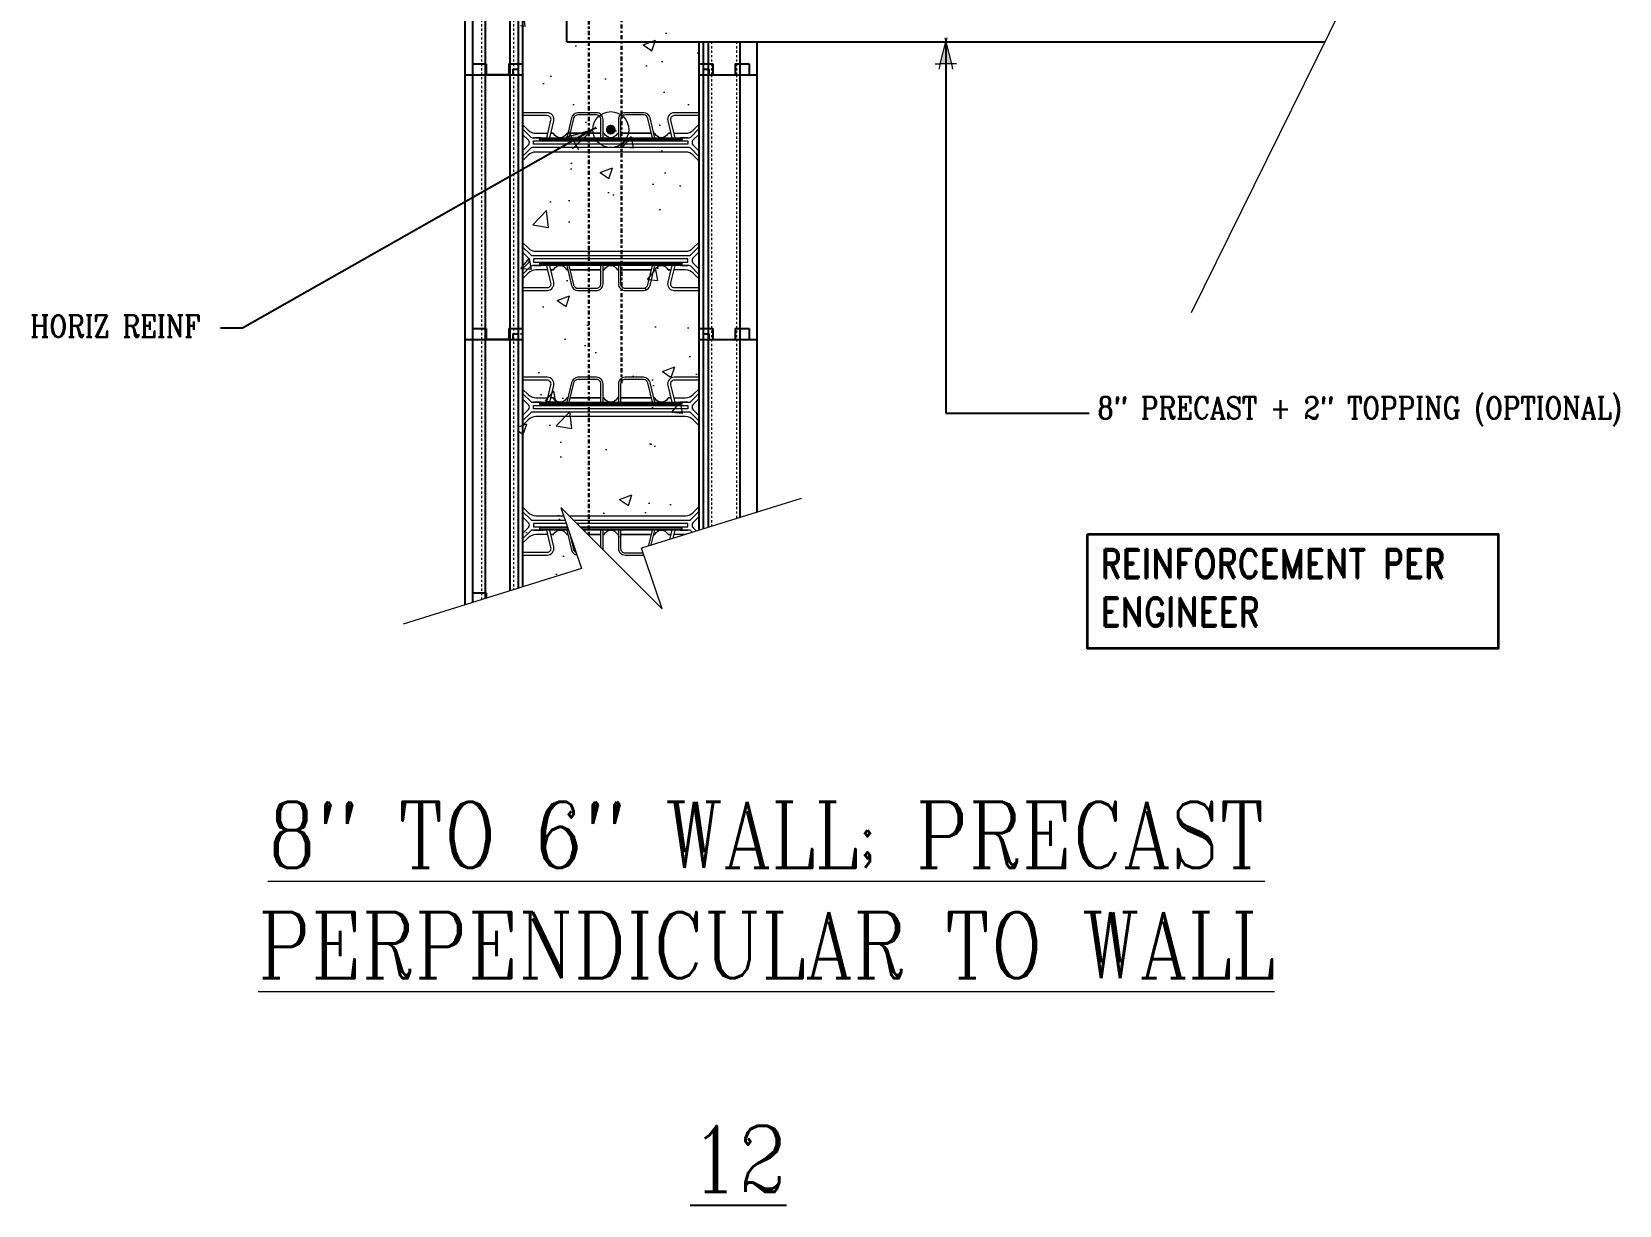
# Model space of a CAD drawing. Header units: inches. Extents: x -69.9 to 5.1, y 158.2 to 247.
# Drawn here: x -66.9 to 5.1, y 158.2 to 211.4 of the extents above; entities that cross this region are included whole.
import ezdxf

# ---------------------------------------------------------------- set-up
doc = ezdxf.new("R2010")
doc.units = ezdxf.units.IN
doc.header["$MEASUREMENT"] = 0
for name, pattern in [('CENTER', [2, 1.25, -0.25, 0.25, -0.25]), ('DASHED2', [0.375, 0.25, -0.125]), ('HIDDEN', [0.375, 0.25, -0.125])]:
    doc.linetypes.add(name, pattern=pattern)
doc.layers.get('Defpoints').update_dxf_attribs({"color": 252})
for name, color, linetype, lineweight in [('A2 Hatch', 8, 'Continuous', 9), ('A4 medium', 7, 'Continuous', 35), ('DETAILS', 7, 'Continuous', 13), ('DIM', 3, 'Continuous', 13), ('REBAR', 2, 'CENTER', 30)]:
    doc.layers.add(name, color=color, linetype=linetype, lineweight=lineweight)
doc.styles.add('ARCTEXT', font='arctext.shx', dxfattribs={"width": 0.85})
doc.styles.add('RomanC', font='romanc.shx', dxfattribs={"width": 0.85, "height": 5})
doc.styles.add('ROMAND', font='romand.shx', dxfattribs={"width": 0.85})
doc.dimstyles.new('ARCTEXT1-4', dxfattribs={"dimtxt": 4, "dimasz": 2, "dimexe": 2, "dimexo": 2, "dimgap": 2, "dimtad": 1, "dimdec": 4, "dimzin": 3, "dimdsep": 46, "dimlunit": 4, "dimtxsty": 'ARCTEXT', "dimblk": 'ARCHTICK', "dimcen": 2, "dimaunit": 1, "dimadec": 0, "dimazin": 0, "dimtfac": 1, "dimtdec": 4, "dimtmove": 2, "dimatfit": 3, "dimldrblk": 'arrow', "dimfxl": 0, "dimtolj": 1, "dimtzin": 0, "dimarcsym": 0})

# ---------------------------------------------------------------- blocks, each defined once
blk = doc.blocks.new('_ArchTick')
at = {"color": 0, "linetype": 'ByBlock', "const_width": 0.15}
blk.add_lwpolyline([(-0.5, -0.5), (0.5, 0.5)], dxfattribs=at)
blk = doc.blocks.new('arrow')
at = {"layer": 'DIM'}
blk.add_hatch(color=253, dxfattribs=at).paths.add_polyline_path([(-2, 0.5), (-2, -0.5), (0, 0)])
at = {"layer": 'DIM', "lineweight": 9}
for points in [[(-2, 0.98), (-2, 0.5), (-2.47, 0.62)], [(0.37, 0.09), (0, 0)], [(0.37, -0.09), (0, 0)], [(-2, -0.98), (-2, -0.5), (-2.47, -0.62)]]:
    blk.add_lwpolyline(points, dxfattribs=at)
at = {"layer": 'DIM', "lineweight": 15}
blk.add_lwpolyline([(0, 0), (-2, -0.5), (-2, 0.5), (0, 0)], dxfattribs=at)

msp = doc.modelspace()

# ---------------------------------------------------------------- hatches: boundary and pattern name
at = {"layer": 'A2 Hatch', "ltscale": 0.15}
h = msp.add_hatch(dxfattribs=at)
h.set_pattern_fill('AR-CONC', color=256, scale=0.8, style=0)
h.set_pattern_definition([(50, (-6427.05, 1593.841), (5.7380815, -0.502017), [0.6, -6.6]), (355, (-6427.05, 1593.841), (-1.1100107, 6.017537), [0.48, -5.28]), (100.4514, (-6426.572, 1593.799), (4.628075, 5.5155163), [0.5099215, -5.609137]), (46.1842, (-6427.05, 1595.441), (8.5379284, -1.324152), [0.9, -9.9]), (96.6356, (-6426.3385, 1595.331), (7.477302, 7.792943), [0.764882, -8.413704]), (351.1842, (-6427.05, 1595.441), (7.477296, 7.792949), [0.72, -7.92]), (21, (-6426.25, 1595.041), (4.7752564, -3.220951), [0.6, -6.6]), (326, (-6426.25, 1595.041), (1.9465227, 5.8012004), [0.48, -5.28]), (71.4514, (-6425.852, 1594.7727), (6.721781, 2.580244), [0.5099215, -5.609137]), (37.5, (-6427.05, 1593.841), (0.09727884, 2.6631508), [0, -5.216, 0, -5.36, 0, -5.3]), (7.5, (-6427.05, 1593.841), (2.1045563, 3.1552937), [0, -3.056, 0, -5.096, 0, -2.02]), (327.5, (-6428.834, 1593.841), (4.2705795, -0.180439), [0, -2, 0, -6.24, 0, -8.28]), (317.5, (-6429.634, 1593.841), (4.6654894, 0.8008399), [0, -2.6, 0, -4.144, 0, -5.88])])
h.paths.add_polyline_path([(-42.639, 243.793), (-44.625, 243.12), (-44.825, 186.104), (-41.955, 187.077), (-42.891, 189.837), (-38.295, 185.241), (-39.231, 188.001), (-36.625, 188.885), (-36.63, 221.467), (-38.63, 221.467), (-38.63, 245.153), (-39.915, 244.717), (-38.979, 241.957), (-43.575, 246.553)])
h = msp.add_hatch(color=256, dxfattribs=at)
edge = h.paths.add_edge_path()
edge.add_arc((-40.641, 206.976), 0.224, 0, 360)

# ---------------------------------------------------------------- linework, layer by layer
at = {"color": 1}
for p, q in [((-46.916, 221.961), (-46.916, 209.461)), ((-46.341, 221.961), (-46.341, 209.461)), ((-45.216, 221.961), (-45.216, 209.461)), ((-44.641, 221.961), (-44.641, 209.461)), ((-47.266, 221.461), (-47.266, 209.461)), ((-44.841, 221.711), (-44.841, 209.461)), ((-36.641, 210.961), (-36.641, 209.461)), ((-36.441, 210.961), (-36.441, 209.461)), ((-36.226, 210.961), (-36.226, 209.461)), ((-34.781, 210.961), (-34.781, 209.461)), ((-34.016, 210.961), (-34.016, 209.461)), ((-46.916, 209.961), (-46.291, 209.961)), ((-46.916, 209.961), (-46.916, 197.461)), ((-46.341, 209.961), (-46.341, 197.461)), ((-46.291, 209.961), (-46.291, 209.461)), ((-45.266, 209.961), (-45.266, 209.461)), ((-45.266, 209.961), (-44.641, 209.961)), ((-45.216, 209.961), (-45.216, 197.461)), ((-45.091, 209.711), (-45.091, 209.461)), ((-45.091, 209.711), (-44.841, 209.711)), ((-44.841, 209.711), (-44.841, 197.461)), ((-44.641, 209.961), (-44.641, 197.461)), ((-36.641, 209.961), (-36.641, 197.461)), ((-36.641, 209.961), (-36.016, 209.961)), ((-36.441, 209.711), (-36.441, 197.461)), ((-36.441, 209.711), (-36.191, 209.711)), ((-36.191, 209.711), (-36.191, 209.461)), ((-36.016, 209.961), (-36.016, 209.461)), ((-34.991, 209.961), (-34.991, 209.461)), ((-34.991, 209.961), (-34.366, 209.961)), ((-34.366, 209.961), (-34.366, 209.461)), ((-34.366, 209.961), (-34.366, 209.461)), ((-47.266, 209.461), (-44.641, 209.461)), ((-47.266, 209.461), (-47.266, 197.461)), ((-47.266, 209.461), (-45.091, 209.461)), ((-45.216, 209.461), (-46.341, 209.461)), ((-44.841, 209.461), (-44.641, 209.461)), ((-36.641, 209.461), (-34.016, 209.461)), ((-36.641, 209.461), (-36.441, 209.461)), ((-36.226, 209.461), (-34.016, 209.461)), ((-36.226, 209.461), (-36.226, 197.461)), ((-34.781, 209.461), (-34.781, 197.461)), ((-34.016, 209.461), (-34.016, 197.461)), ((-47.266, 197.461), (-44.641, 197.461)), ((-47.266, 197.461), (-47.266, 185.415)), ((-47.266, 197.461), (-45.091, 197.461)), ((-46.916, 197.961), (-46.291, 197.961)), ((-46.916, 197.961), (-46.916, 185.524)), ((-46.341, 197.961), (-46.341, 185.704)), ((-45.216, 197.461), (-46.341, 197.461)), ((-46.291, 197.961), (-46.291, 197.461)), ((-45.266, 197.961), (-45.266, 197.461)), ((-45.266, 197.961), (-44.641, 197.961)), ((-45.216, 197.961), (-45.216, 186.056)), ((-45.091, 197.711), (-45.091, 197.461)), ((-45.091, 197.711), (-44.841, 197.711)), ((-44.841, 197.711), (-44.841, 186.174)), ((-44.841, 197.461), (-44.641, 197.461)), ((-44.641, 197.961), (-44.641, 186.236)), ((-36.641, 197.961), (-36.641, 188.803)), ((-36.641, 197.961), (-36.016, 197.961)), ((-36.641, 197.461), (-34.016, 197.461)), ((-36.641, 197.461), (-36.441, 197.461)), ((-36.441, 197.711), (-36.441, 188.865)), ((-36.441, 197.711), (-36.191, 197.711)), ((-36.226, 197.461), (-34.016, 197.461)), ((-36.226, 197.461), (-36.226, 188.932)), ((-36.191, 197.711), (-36.191, 197.461)), ((-36.016, 197.961), (-36.016, 197.461)), ((-34.991, 197.961), (-34.991, 197.461)), ((-34.991, 197.961), (-34.366, 197.961)), ((-34.781, 197.461), (-34.781, 189.38)), ((-34.366, 197.961), (-34.366, 197.461)), ((-34.016, 197.461), (-34.016, 189.617)), ((-46.916, 185.961), (-46.291, 185.961)), ((-46.291, 185.961), (-46.291, 185.72))]:
    msp.add_line(p, q, dxfattribs=at)
at = {"ltscale": 0.15}
for p, q in [((-42.641, 210.961), (-42.641, 221.461)), ((-42.641, 210.961), (-8.229, 210.961)), ((-46.291, 209.461), (-45.266, 209.461)), ((-46.291, 197.461), (-45.266, 197.461))]:
    msp.add_line(p, q, dxfattribs=at)
at = {"color": 1, "linetype": 'HIDDEN', "ltscale": 0.02}
for p, q in [((-46.916, 209.961), (-46.291, 209.961)), ((-46.291, 209.961), (-46.291, 209.461)), ((-45.266, 209.961), (-45.266, 209.461)), ((-45.266, 209.961), (-44.641, 209.961)), ((-36.641, 209.961), (-36.016, 209.961)), ((-36.016, 209.961), (-36.016, 209.461)), ((-34.991, 209.961), (-34.991, 209.461)), ((-34.991, 209.961), (-34.366, 209.961)), ((-34.366, 209.961), (-34.366, 209.461)), ((-34.366, 209.961), (-34.366, 209.461)), ((-46.916, 197.961), (-46.291, 197.961)), ((-46.291, 197.961), (-46.291, 197.461)), ((-45.266, 197.961), (-45.266, 197.461)), ((-45.266, 197.961), (-44.641, 197.961)), ((-36.641, 197.961), (-36.016, 197.961)), ((-36.016, 197.961), (-36.016, 197.461)), ((-34.991, 197.961), (-34.991, 197.461)), ((-34.991, 197.961), (-34.366, 197.961)), ((-34.366, 197.961), (-34.366, 197.461)), ((-46.916, 185.961), (-46.291, 185.961)), ((-46.291, 185.961), (-46.291, 185.819))]:
    msp.add_line(p, q, dxfattribs=at)
at = {"layer": 'A2 Hatch', "linetype": 'DASHED2', "ltscale": 0.15}
for p, q in [((-46.501, 221.961), (-46.501, 209.461)), ((-45.056, 221.961), (-45.056, 209.461)), ((-36.066, 210.961), (-36.066, 209.461)), ((-34.941, 210.961), (-34.941, 209.461)), ((-46.501, 209.961), (-46.501, 197.461)), ((-45.056, 209.961), (-45.056, 197.461)), ((-36.066, 209.461), (-36.066, 197.461)), ((-34.941, 209.461), (-34.941, 197.461)), ((-46.501, 197.961), (-46.501, 185.654)), ((-45.056, 197.961), (-45.056, 186.106)), ((-36.066, 197.461), (-36.066, 188.981)), ((-34.941, 197.461), (-34.941, 189.33))]:
    msp.add_line(p, q, dxfattribs=at)
at = {"layer": 'A2 Hatch', "ltscale": 0.15}
msp.add_circle((-40.641, 206.976), 0.816, dxfattribs=at)
at = {"layer": 'A4 medium', "ltscale": 0.15}
msp.add_lwpolyline([(-19.006, 188.63), (-0.365, 188.63), (-0.365, 183.448), (-19.006, 183.448)], close=True, dxfattribs=at)
at = {"layer": 'DETAILS', "color": 6, "lineweight": 20}
for p, q in [((-41.089, 188.611), (-41.687, 188.611)), ((-41.687, 188.611), (-41.089, 188.611))]:
    msp.add_line(p, q, dxfattribs=at)
for points in [[(-43.412, 206.611), (-43.229, 207.371, 0.485338), (-43.52, 207.741), (-44.641, 207.741)], [(-43.792, 206.611), (-43.892, 206.611), (-44.142, 206.611), (-43.546, 206.611), (-43.355, 207.401, 0.485338), (-43.52, 207.611), (-44.641, 207.611)], [(-40.989, 206.611), (-40.989, 207.441, 0.414214), (-41.289, 207.741), (-42.132, 207.741, 0.346495), (-42.423, 207.512), (-42.64, 206.611)], [(-41.089, 206.611), (-41.089, 207.441, 0.414214), (-41.289, 207.641), (-42.132, 207.641, 0.346495), (-42.326, 207.488), (-42.538, 206.611)], [(-38.642, 206.611), (-38.859, 207.512, 0.346495), (-39.151, 207.741), (-39.993, 207.741, 0.414214), (-40.293, 207.441), (-40.293, 206.611)], [(-38.745, 206.611), (-38.956, 207.488, 0.346495), (-39.151, 207.641), (-39.993, 207.641, 0.414214), (-40.193, 207.441), (-40.193, 206.611)], [(-36.641, 207.741), (-37.762, 207.741, 0.485338), (-38.054, 207.371), (-37.87, 206.611)], [(-36.641, 207.611), (-37.762, 207.611, 0.485338), (-37.927, 207.401), (-37.737, 206.611), (-37.141, 206.611), (-37.391, 206.611), (-37.491, 206.611)], [(-44.641, 207.211), (-44.388, 206.958, 0.198912), (-44.035, 206.811), (-43.497, 206.811)], [(-44.641, 207.011), (-44.271, 206.641, 0.198912), (-44.2, 206.611), (-40.641, 206.611, -0.279322), (-40.927, 206.784, 0.279322), (-40.971, 206.811)], [(-42.61, 206.811, 0.279322), (-42.655, 206.784, -0.605918), (-43.226, 206.784, 0.279322), (-43.271, 206.811), (-43.364, 206.811), (-43.271, 206.811)], [(-40.311, 206.811, 0.279322), (-40.355, 206.784, -0.279322), (-40.641, 206.611), (-37.082, 206.611, 0.198912), (-37.011, 206.641), (-36.641, 207.011)], [(-38.012, 206.811), (-37.919, 206.811), (-38.012, 206.811, 0.279322), (-38.056, 206.784, -0.605918), (-38.628, 206.784, 0.279322), (-38.672, 206.811)], [(-37.785, 206.811), (-37.248, 206.811, 0.198912), (-36.894, 206.958), (-36.641, 207.211)], [(-44.641, 206.012), (-44.373, 206.28, 0.414214), (-44.373, 206.492), (-44.641, 206.761)], [(-36.641, 205.762), (-37.011, 206.132, 0.198912), (-37.082, 206.161), (-40.641, 206.161), (-44.2, 206.161, 0.198912), (-44.271, 206.132), (-44.641, 205.762)], [(-36.641, 206.761), (-36.909, 206.492, 0.414214), (-36.909, 206.28), (-36.641, 206.012)], [(-36.641, 205.562), (-36.894, 205.815, 0.198912), (-37.248, 205.961), (-40.641, 205.961), (-44.035, 205.961, 0.198912), (-44.388, 205.815), (-44.641, 205.562)], [(-44.641, 201.861), (-44.388, 201.608, 0.198912), (-44.035, 201.461), (-40.641, 201.461), (-37.248, 201.461, 0.198912), (-36.894, 201.608), (-36.641, 201.861)], [(-44.641, 201.661), (-44.271, 201.291, 0.198912), (-44.2, 201.261), (-40.641, 201.261), (-37.082, 201.261, 0.198912), (-37.011, 201.291), (-36.641, 201.661)], [(-44.641, 200.662), (-44.373, 200.93, 0.414214), (-44.373, 201.142), (-44.641, 201.411)], [(-36.641, 201.411), (-36.909, 201.142, 0.414214), (-36.909, 200.93), (-36.641, 200.662)], [(-40.971, 200.611, 0.279322), (-40.927, 200.638, -0.279322), (-40.641, 200.811), (-44.2, 200.811, 0.198912), (-44.271, 200.782), (-44.641, 200.412)], [(-44.641, 199.811), (-43.52, 199.811, 0.485338), (-43.355, 200.021), (-43.546, 200.811), (-44.142, 200.811), (-43.892, 200.811), (-43.792, 200.811)], [(-44.641, 199.681), (-43.52, 199.681, 0.485338), (-43.229, 200.052), (-43.412, 200.811)], [(-43.497, 200.611), (-44.035, 200.611, 0.198912), (-44.388, 200.465), (-44.641, 200.212)], [(-43.271, 200.611), (-43.364, 200.611), (-43.271, 200.611, 0.279322), (-43.226, 200.638, -0.605918), (-42.655, 200.638, 0.279322), (-42.61, 200.611)], [(-42.64, 200.811), (-42.423, 199.911, 0.346495), (-42.132, 199.681), (-41.289, 199.681, 0.414214), (-40.989, 199.981), (-40.989, 200.811)], [(-42.538, 200.811), (-42.326, 199.934, 0.346495), (-42.132, 199.781), (-41.289, 199.781, 0.414214), (-41.089, 199.981), (-41.089, 200.811)], [(-36.641, 200.412), (-37.011, 200.782, 0.198912), (-37.082, 200.811), (-40.641, 200.811, -0.279322), (-40.355, 200.638, 0.279322), (-40.311, 200.611)], [(-40.293, 200.811), (-40.293, 199.981, 0.414214), (-39.993, 199.681), (-39.151, 199.681, 0.346495), (-38.859, 199.911), (-38.642, 200.811)], [(-40.193, 200.811), (-40.193, 199.981, 0.414214), (-39.993, 199.781), (-39.151, 199.781, 0.346495), (-38.956, 199.934), (-38.745, 200.811)], [(-38.672, 200.611, 0.279322), (-38.628, 200.638, -0.605918), (-38.056, 200.638, 0.279322), (-38.012, 200.611), (-37.919, 200.611), (-38.012, 200.611)], [(-37.87, 200.811), (-38.054, 200.052, 0.485338), (-37.762, 199.681), (-36.641, 199.681)], [(-37.491, 200.811), (-37.391, 200.811), (-37.141, 200.811), (-37.737, 200.811), (-37.927, 200.021, 0.485338), (-37.762, 199.811), (-36.641, 199.811)], [(-36.641, 200.212), (-36.894, 200.465, 0.198912), (-37.248, 200.611), (-37.785, 200.611)], [(-43.412, 194.611), (-43.229, 195.371, 0.485338), (-43.52, 195.741), (-44.641, 195.741)], [(-43.792, 194.611), (-43.892, 194.611), (-44.142, 194.611), (-43.546, 194.611), (-43.355, 195.401, 0.485338), (-43.52, 195.611), (-44.641, 195.611)], [(-40.989, 194.611), (-40.989, 195.441, 0.414214), (-41.289, 195.741), (-42.132, 195.741, 0.346495), (-42.423, 195.512), (-42.64, 194.611)], [(-41.089, 194.611), (-41.089, 195.441, 0.414214), (-41.289, 195.641), (-42.132, 195.641, 0.346495), (-42.326, 195.488), (-42.538, 194.611)], [(-38.642, 194.611), (-38.859, 195.512, 0.346495), (-39.151, 195.741), (-39.993, 195.741, 0.414214), (-40.293, 195.441), (-40.293, 194.611)], [(-38.745, 194.611), (-38.956, 195.488, 0.346495), (-39.151, 195.641), (-39.993, 195.641, 0.414214), (-40.193, 195.441), (-40.193, 194.611)], [(-36.641, 195.741), (-37.762, 195.741, 0.485338), (-38.054, 195.371), (-37.87, 194.611)], [(-36.641, 195.611), (-37.762, 195.611, 0.485338), (-37.927, 195.401), (-37.737, 194.611), (-37.141, 194.611), (-37.391, 194.611), (-37.491, 194.611)], [(-44.641, 195.211), (-44.388, 194.958, 0.198912), (-44.035, 194.811), (-43.497, 194.811)], [(-44.641, 195.011), (-44.271, 194.641, 0.198912), (-44.2, 194.611), (-40.641, 194.611, -0.279322), (-40.927, 194.784, 0.279322), (-40.971, 194.811)], [(-44.641, 194.012), (-44.373, 194.28, 0.414214), (-44.373, 194.492), (-44.641, 194.761)], [(-42.61, 194.811, 0.279322), (-42.655, 194.784, -0.605918), (-43.226, 194.784, 0.279322), (-43.271, 194.811), (-43.364, 194.811), (-43.271, 194.811)], [(-40.311, 194.811, 0.279322), (-40.355, 194.784, -0.279322), (-40.641, 194.611), (-37.082, 194.611, 0.198912), (-37.011, 194.641), (-36.641, 195.011)], [(-38.012, 194.811), (-37.919, 194.811), (-38.012, 194.811, 0.279322), (-38.056, 194.784, -0.605918), (-38.628, 194.784, 0.279322), (-38.672, 194.811)], [(-37.785, 194.811), (-37.248, 194.811, 0.198912), (-36.894, 194.958), (-36.641, 195.211)], [(-36.641, 194.761), (-36.909, 194.492, 0.414214), (-36.909, 194.28), (-36.641, 194.012)], [(-36.641, 193.762), (-37.011, 194.132, 0.198912), (-37.082, 194.161), (-40.641, 194.161), (-44.2, 194.161, 0.198912), (-44.271, 194.132), (-44.641, 193.762)], [(-36.641, 193.562), (-36.894, 193.815, 0.198912), (-37.248, 193.961), (-40.641, 193.961), (-44.035, 193.961, 0.198912), (-44.388, 193.815), (-44.641, 193.562)], [(-44.641, 189.861), (-44.388, 189.608, 0.198912), (-44.035, 189.461), (-42.782, 189.461)], [(-44.641, 189.661), (-44.271, 189.291, 0.198912), (-44.2, 189.261), (-42.714, 189.261)], [(-42.537, 189.461), (-40.641, 189.461), (-37.248, 189.461, 0.198912), (-36.894, 189.608), (-36.641, 189.861)], [(-42.337, 189.261), (-40.641, 189.261), (-37.082, 189.261, 0.198912), (-37.011, 189.291), (-36.641, 189.661)], [(-44.641, 188.662), (-44.373, 188.93, 0.414214), (-44.373, 189.142), (-44.641, 189.411)], [(-44.641, 187.811), (-43.52, 187.811, 0.485338), (-43.355, 188.021), (-43.546, 188.811), (-44.142, 188.811), (-43.892, 188.811), (-43.792, 188.811)], [(-44.641, 187.681), (-43.52, 187.681, 0.485338), (-43.229, 188.052), (-43.412, 188.811)], [(-42.561, 188.811), (-44.2, 188.811, 0.198912), (-44.271, 188.782), (-44.641, 188.412)], [(-42.595, 188.911), (-43.792, 188.911), (-43.89, 188.889, 0.780776), (-43.89, 188.883), (-43.792, 188.861), (-42.578, 188.861)], [(-43.271, 188.611), (-43.364, 188.611), (-43.271, 188.611, 0.279322), (-43.226, 188.638, -0.605918), (-42.655, 188.638, 0.279322), (-42.61, 188.611)], [(-42.64, 188.811), (-42.423, 187.911, 0.302614), (-42.179, 187.685, 0.302614)], [(-41.937, 188.861), (-40.641, 188.861), (-37.491, 188.861), (-37.393, 188.883, 0.780776), (-37.393, 188.889), (-37.491, 188.911), (-40.641, 188.911), (-41.987, 188.911)], [(-40.971, 188.611, 0.279322), (-40.927, 188.638, -0.279322), (-40.641, 188.811), (-41.887, 188.811)], [(-40.996, 187.92, 0.051306), (-40.989, 187.981), (-40.989, 188.811)], [(-36.94, 188.711), (-37.011, 188.782, 0.198912), (-37.082, 188.811), (-40.641, 188.811, -0.279322), (-40.355, 188.638, 0.279322), (-40.311, 188.611)], [(-40.293, 188.811), (-40.293, 187.981, 0.414214), (-39.993, 187.681), (-39.151, 187.681, 0.00833), (-39.141, 187.681, 0.00833)], [(-40.193, 188.811), (-40.193, 187.981, 0.414214), (-39.993, 187.781), (-39.174, 187.781)], [(-38.672, 188.611, 0.279322), (-38.628, 188.638, -0.605918), (-38.056, 188.638, 0.279322), (-38.012, 188.611), (-37.919, 188.611), (-38.012, 188.611)], [(-36.641, 189.411), (-36.909, 189.142, 0.414214), (-36.909, 188.93), (-36.749, 188.77)], [(-43.497, 188.611), (-44.035, 188.611, 0.198912), (-44.388, 188.465), (-44.641, 188.212)], [(-42.48, 188.571), (-42.326, 187.934, 0.225019), (-42.219, 187.801)]]:
    msp.add_lwpolyline(points, format="xyb", dxfattribs=at)
for points in [[(-42.592, 206.811), (-42.61, 206.811)], [(-41.089, 206.811), (-42.489, 206.811)], [(-40.989, 206.811), (-40.971, 206.811)], [(-40.293, 206.811), (-40.311, 206.811)], [(-40.193, 206.811), (-38.793, 206.811)], [(-38.69, 206.811), (-38.672, 206.811)], [(-40.641, 206.461), (-37.141, 206.461), (-37.141, 206.311), (-40.641, 206.311), (-44.142, 206.311), (-44.142, 206.461)], [(-40.641, 200.961), (-37.141, 200.961), (-37.141, 201.111), (-40.641, 201.111), (-44.142, 201.111), (-44.142, 200.961)], [(-42.592, 200.611), (-42.61, 200.611)], [(-41.089, 200.611), (-42.489, 200.611)], [(-40.989, 200.611), (-40.971, 200.611)], [(-40.293, 200.611), (-40.311, 200.611)], [(-40.193, 200.611), (-38.793, 200.611)], [(-38.69, 200.611), (-38.672, 200.611)], [(-42.592, 194.811), (-42.61, 194.811)], [(-41.089, 194.811), (-42.489, 194.811)], [(-40.989, 194.811), (-40.971, 194.811)], [(-40.293, 194.811), (-40.311, 194.811)], [(-40.193, 194.811), (-38.793, 194.811)], [(-38.69, 194.811), (-38.672, 194.811)], [(-40.641, 194.461), (-37.141, 194.461), (-37.141, 194.311), (-40.641, 194.311), (-44.142, 194.311), (-44.142, 194.461)], [(-42.592, 188.611), (-42.61, 188.611)], [(-40.989, 188.611), (-40.971, 188.611)], [(-40.293, 188.611), (-40.311, 188.611)], [(-40.193, 188.611), (-38.793, 188.611)], [(-38.69, 188.611), (-38.672, 188.611)]]:
    msp.add_lwpolyline(points, close=True, dxfattribs=at)
for points in [[(-40.641, 206.561), (-43.792, 206.561), (-43.89, 206.539, 0.780776), (-43.89, 206.533), (-43.792, 206.511), (-40.641, 206.511), (-37.491, 206.511), (-37.393, 206.533, 0.780776), (-37.393, 206.539), (-37.491, 206.561)], [(-40.641, 200.861), (-37.491, 200.861), (-37.393, 200.883, 0.780776), (-37.393, 200.889), (-37.491, 200.911), (-40.641, 200.911), (-43.792, 200.911), (-43.89, 200.889, 0.780776), (-43.89, 200.883), (-43.792, 200.861)], [(-40.641, 194.561), (-43.792, 194.561), (-43.89, 194.539, 0.780776), (-43.89, 194.533), (-43.792, 194.511), (-40.641, 194.511), (-37.491, 194.511), (-37.393, 194.533, 0.780776), (-37.393, 194.539), (-37.491, 194.561)]]:
    msp.add_lwpolyline(points, format="xyb", close=True, dxfattribs=at)
for points in [[(-42.663, 189.111), (-44.142, 189.111), (-44.142, 188.961), (-42.612, 188.961)], [(-42.037, 188.961), (-40.641, 188.961), (-37.141, 188.961), (-37.141, 189.111), (-40.641, 189.111), (-42.187, 189.111)], [(-41.089, 188.014), (-41.089, 188.811)], [(-38.914, 188.109), (-38.745, 188.811)], [(-38.802, 188.147), (-38.642, 188.811)], [(-37.87, 188.811), (-37.972, 188.391)], [(-37.491, 188.811), (-37.391, 188.811), (-37.141, 188.811), (-37.737, 188.811), (-37.827, 188.436)], [(-37.26, 188.611), (-37.785, 188.611)]]:
    msp.add_lwpolyline(points, dxfattribs=at)
at = {"layer": 'DIM'}
for p, q in [((-7.458, 212.523), (-14.295, 198.669)), ((-31.995, 190.243), (-39.247, 187.996)), ((-42.907, 189.832), (-41.971, 187.072)), ((-38.311, 185.236), (-42.907, 189.832)), ((-38.311, 185.236), (-39.247, 187.996)), ((-41.971, 187.072), (-50.061, 184.54))]:
    msp.add_line(p, q, dxfattribs=at)
at = {"layer": 'REBAR', "ltscale": 0.15}
for p, q in [((-41.643, 244.6), (-41.643, 188.568)), ((-40.16, 195.476), (-40.16, 213.476))]:
    msp.add_line(p, q, dxfattribs=at)

# ---------------------------------------------------------------- texts
at = {"layer": 'Defpoints', "insert": (-34.849, 161.79), "char_height": 3, "width": 90.08, "attachment_point": 2, "style": 'RomanC'}
msp.add_mtext('{\\L12\\P}\\P            ', dxfattribs=at)
at = {"layer": 'DIM', "color": 3, "attachment_point": 1}
for s, insert, char_height, width, style in [('HORIZ REINF ', (-66.99, 198.56), 1, 22.68955, 'RomanC'), ('8" PRECAST + 2" TOPPING (OPTIONAL)', (-18.553, 194.852), 1, 22.68955, 'RomanC'), ('REINFORCEMENT PER ENGINEER', (-18.408, 187.945), 1.3125, 22.17809, 'ROMAND')]:
    msp.add_mtext(s, dxfattribs=dict(at, insert=insert, char_height=char_height, width=width, style=style))
at = {"layer": 'DIM', "insert": (-33.583, 176.489), "char_height": 3, "width": 75.85974, "attachment_point": 2, "style": 'RomanC'}
msp.add_mtext('{\\L8" TO 6" WALL; PRECAST PERPENDICULAR TO WALL}\\P\\P             ', dxfattribs=at)

# ---------------------------------------------------------------- leaders
at = {"layer": 'DIM'}
for points in [[(-25.435, 210.961), (-25.438, 194.113), (-18.934, 194.113)], [(-41.457, 206.976), (-57.354, 197.972), (-58.354, 197.972)]]:
    msp.add_leader(points, dimstyle='ARCTEXT1-4', override={"dimasz": 0.5, "dimtad": 0}, dxfattribs=at)

doc.saveas('drawing.dxf')
